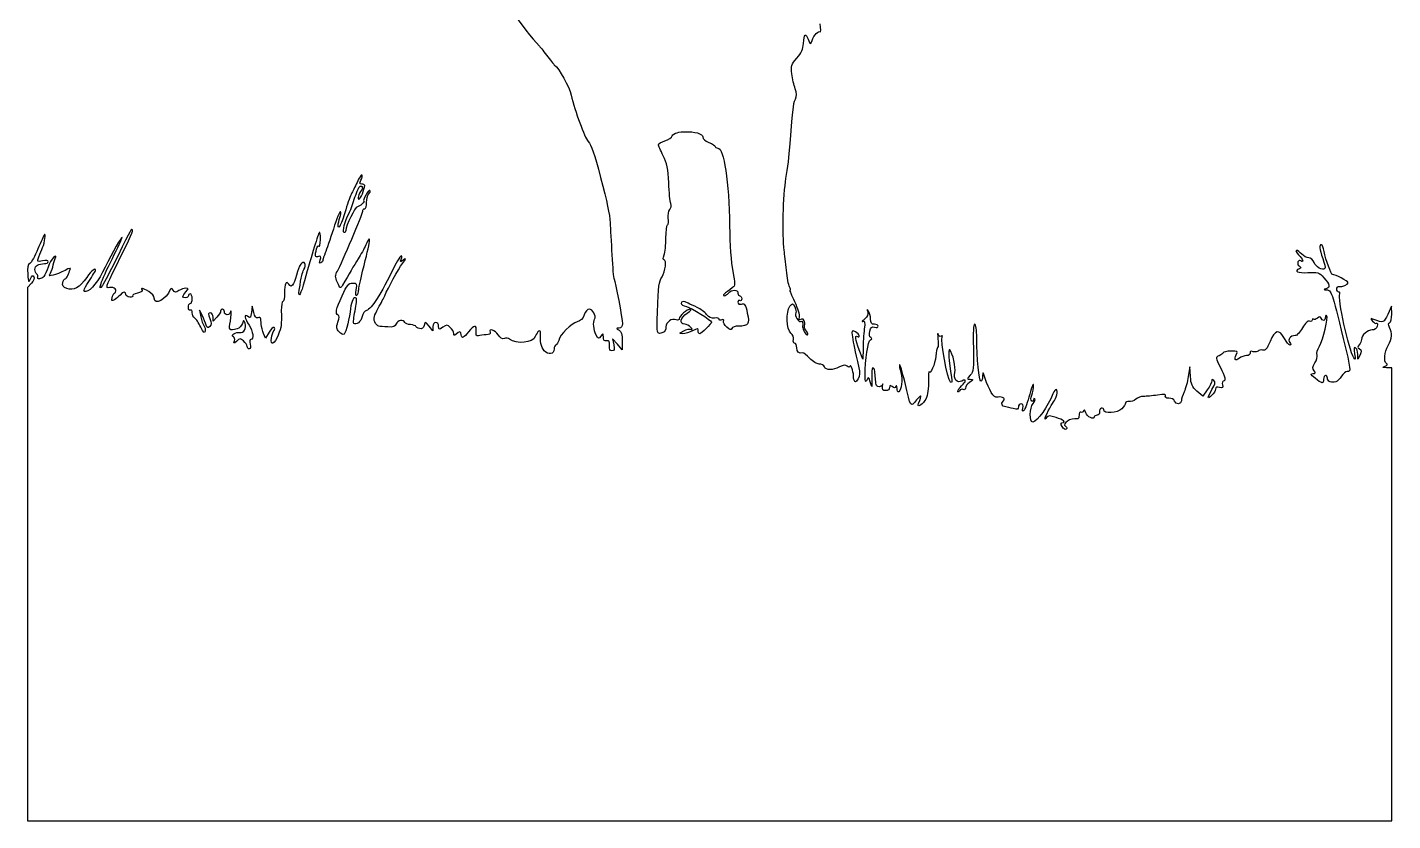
# Model space of a CAD drawing. Extents: x 4 to 208, y 2 to 244.
# Drawn here: x 4.4 to 207.7, y 1.8 to 119.9 of the extents above; entities that cross this region are included whole.
import ezdxf

# ---------------------------------------------------------------- set-up
doc = ezdxf.new("R2010")
doc.units = 0
doc.layers.add('Layer_1', color=7, linetype='CONTINUOUS')

msp = doc.modelspace()

# ---------------------------------------------------------------- linework, layer by layer
at = {"layer": 'Layer_1', "color": 7}
for points in [[(102.429578, 104.375064), (102.429578, 104.375064)], [(4.959835, 81.792325), (4.365625, 81.160082), (4.365625, 41.455494), (4.366176, 41.456597), (4.366176, 1.752009), (105.966175, 1.752009), (207.566175, 1.752009), (207.566175, 35.477564), (207.566175, 69.20312), (206.790064, 69.222966)], [(30.428187, 76.96313), (30.020285, 77.809797), (30.207701, 76.822019)], [(38.080157, 77.441584), (37.851402, 78.374241), (37.740607, 77.438827)], [(207.555702, 77.199048), (207.545782, 78.375342), (206.970864, 77.148339)], [(32.587847, 76.756975), (32.023403, 76.151188), (32.023403, 76.769102)], [(64.755118, 75.340352), (64.749053, 74.705352), (64.192878, 75.410908)], [(40.35502, 74.498647), (39.834673, 73.617253), (39.550247, 74.302412)], [(92.975134, 73.209905), (92.965764, 71.88313), (92.2343, 72.715466), (91.50339, 73.547798), (91.701276, 72.64491)], [(128.822317, 72.024241), (128.80082, 70.472019), (128.271103, 71.88313)], [(202.840607, 71.129619), (202.524761, 70.47312), (202.505468, 71.232695)], [(177.58668, 67.93312), (177.499035, 69.344231), (177.268629, 67.93312)], [(180.091952, 65.939375), (179.42829, 64.963174), (178.551307, 65.74259)]]:
    msp.add_lwpolyline(points, dxfattribs=at)
for points in [[(76.92099, 121.924105), (77.404465, 120.970961), (79.66883, 118.028244), (80.571687, 117.179797)], [(122.443655, 119.234727), (122.540429, 119.13797), (122.54659, 119.684107), (122.457436, 120.447953)], [(119.956021, 117.503359), (120.025871, 118.94326), (120.263418, 119.155911), (120.662677, 118.136155)], [(120.662677, 118.136155), (120.981617, 117.32147), (120.982246, 117.321441), (121.232634, 117.973547)], [(121.232634, 117.973547), (121.541695, 118.778481), (122.207012, 119.471362), (122.443655, 119.234727)], [(80.571687, 117.179797), (80.654265, 117.102186), (81.159802, 116.467186), (81.695064, 115.768686)], [(118.969897, 115.32661), (119.647736, 116.098618), (119.916708, 116.69271), (119.956021, 117.503359)], [(81.695064, 115.768686), (82.230327, 115.070186), (82.746683, 114.435186), (82.842695, 114.357575)], [(82.842695, 114.357575), (83.580678, 113.760934), (85.060118, 111.103191), (85.358992, 109.837058)], [(118.213076, 112.983945), (118.053141, 114.150878), (118.120801, 114.359547), (118.969897, 115.32661)], [(118.721849, 110.782392), (118.5388, 111.288625), (118.309652, 112.279381), (118.213076, 112.983945)], [(85.358992, 109.837058), (85.937999, 107.384335), (87.346861, 103.544575), (87.894033, 102.927575)], [(118.740592, 109.216939), (118.973679, 109.695498), (118.968766, 110.099527), (118.721849, 110.782392)], [(117.926996, 102.080908), (118.274044, 107.089396), (118.448717, 108.617793), (118.740592, 109.216939)], [(99.306394, 103.020731), (99.834855, 103.211829), (100.33668, 103.547501), (100.420952, 103.767076)], [(100.420952, 103.767076), (100.575082, 104.168763), (101.47331, 104.362409), (102.429578, 104.375064)], [(102.429578, 104.375064), (103.659068, 104.391337), (104.984268, 104.109115), (104.945327, 103.586276)], [(87.894033, 102.927575), (88.378242, 102.381593), (88.814616, 101.1191), (89.74832, 97.565352)], [(98.345625, 102.438094), (98.345625, 102.567293), (98.777933, 102.829632), (99.306394, 103.020731)], [(99.061654, 100.790512), (98.667926, 101.567492), (98.345625, 102.308893), (98.345625, 102.438094)], [(104.945327, 103.586276), (104.926305, 103.330879), (105.312808, 102.987282), (105.862549, 102.771579)], [(105.862549, 102.771579), (106.385112, 102.566545), (106.812292, 102.295905), (106.812292, 102.169653)], [(106.812292, 102.169653), (106.812292, 102.043403), (106.982427, 101.939797), (107.190424, 101.939797)], [(107.190424, 101.939797), (108.105671, 101.939797), (108.878203, 96.856055), (108.948251, 90.368686)], [(117.344912, 97.424241), (117.58991, 98.898852), (117.851699, 100.994352), (117.926996, 102.080908)], [(99.888477, 96.778215), (99.799634, 98.855142), (99.633605, 99.661857), (99.061654, 100.790512)], [(54.204306, 97.915373), (54.115998, 98.003677), (53.784407, 97.516466), (53.46733, 96.832785)], [(54.049964, 97.16627), (54.223336, 97.490008), (54.292613, 97.827068), (54.204306, 97.915373)], [(53.46733, 96.832785), (53.150254, 96.149102), (52.777452, 95.399297), (52.638853, 95.166464)], [(53.05447, 94.319797), (53.327746, 95.173519), (53.658841, 95.990626), (53.789792, 96.135499)], [(54.121073, 95.667518), (53.688906, 95.109737), (53.4635, 94.319797), (53.736325, 94.319797)], [(53.736325, 94.319797), (53.965658, 94.319797), (54.601731, 95.803084), (54.601731, 96.337796)], [(53.789792, 96.135499), (54.140227, 96.523334), (54.447745, 96.08911), (54.121073, 95.667518)], [(54.168477, 96.577575), (53.816744, 96.577575), (53.794242, 96.688395), (54.049964, 97.16627)], [(54.601731, 96.337796), (54.601731, 96.469856), (54.406786, 96.577575), (54.168477, 96.577575)], [(55.379496, 95.611294), (55.284867, 95.705917), (55.004315, 95.390791), (54.756073, 94.9107)], [(55.217438, 95.105278), (55.401108, 95.288959), (55.474097, 95.516673), (55.379496, 95.611294)], [(89.74832, 97.565352), (90.72495, 93.848173), (91.079794, 92.140313), (91.15447, 90.792019)], [(100.192197, 93.681489), (100.086448, 93.955104), (99.949663, 95.348438), (99.888477, 96.778215)], [(117.075368, 86.699797), (116.780304, 89.019836), (116.928494, 94.917877), (117.344912, 97.424241)], [(52.638853, 95.166464), (52.500256, 94.93363), (52.11631, 93.850882), (51.785574, 92.759856)], [(52.283871, 92.236754), (52.434465, 92.528894), (52.781223, 93.466075), (53.05447, 94.319797)], [(54.218637, 93.614241), (53.985803, 93.381408), (53.668134, 93.190908), (53.513081, 93.190908)], [(54.473297, 94.037575), (54.566007, 94.037575), (54.45147, 93.847075), (54.218637, 93.614241)], [(54.756073, 94.9107), (54.507802, 94.430609), (54.380618, 94.037575), (54.473297, 94.037575)], [(54.601731, 92.908686), (54.756953, 92.908686), (54.883953, 93.328006), (54.883953, 93.840239)], [(54.883953, 93.840239), (54.883953, 94.352473), (55.033768, 94.921599), (55.217438, 95.105278)], [(100.038408, 92.766471), (100.228823, 92.995907), (100.297945, 93.407872), (100.192197, 93.681489)], [(51.003951, 92.461098), (50.907882, 92.557153), (50.429733, 91.395105), (49.941206, 89.879205)], [(50.530455, 83.593699), (51.229548, 84.845182), (54.319509, 92.129019), (54.319509, 92.525592)], [(50.654481, 90.421049), (50.65211, 90.682585), (50.769365, 91.209081), (50.914653, 91.591281)], [(51.785574, 92.759856), (51.118231, 90.558545), (50.661818, 89.614932), (50.654481, 90.421049)], [(50.914653, 91.591281), (51.059969, 91.97348), (51.099991, 92.365044), (51.003951, 92.461098)], [(51.512171, 89.371535), (51.255941, 89.529893), (51.657761, 91.022169), (52.283871, 92.236754)], [(53.513081, 93.190908), (53.183389, 93.190908), (51.779509, 90.334839), (51.779509, 89.664231)], [(54.319509, 92.525592), (54.319509, 92.736482), (54.446509, 92.908686), (54.601731, 92.908686)], [(99.818472, 91.487652), (99.748933, 91.961573), (99.847993, 92.537039), (100.038408, 92.766471)], [(17.574948, 84.340594), (19.914599, 89.110663), (20.15047, 89.635876), (20.011871, 89.774475)], [(20.011871, 89.774475), (19.829075, 89.957271), (19.838849, 89.974895), (17.83016, 85.85313)], [(48.020772, 88.314306), (48.048034, 89.018698), (47.970005, 89.483112), (47.84769, 89.346731)], [(49.941206, 89.879205), (49.45268, 88.363305), (48.904629, 86.765795), (48.723019, 86.328827)], [(51.779509, 89.664231), (51.779509, 89.412624), (51.659096, 89.280736), (51.512171, 89.371535)], [(91.15447, 90.792019), (91.197481, 90.015908), (91.3144, 87.867965), (91.414645, 86.018493)], [(99.474514, 88.535895), (99.474514, 89.525575), (99.580539, 90.400645), (99.709882, 90.480581)], [(99.709882, 90.480581), (99.839168, 90.560521), (99.88804, 91.01373), (99.818472, 91.487652)], [(108.948251, 90.368686), (108.978138, 87.59973), (109.16819, 84.853968), (109.417335, 83.595352)], [(6.92161, 89.049627), (6.813576, 88.921442), (6.369501, 87.956956), (5.934935, 86.906502)], [(6.637183, 87.12313), (6.950196, 87.905501), (7.161189, 89.333831), (6.92161, 89.049627)], [(18.470121, 88.599835), (18.460582, 88.913887), (16.961839, 86.289279), (15.964297, 84.21161)], [(17.026489, 85.495391), (17.824077, 87.083599), (18.473791, 88.480599), (18.470121, 88.599835)], [(47.84769, 89.346731), (47.645337, 89.121162), (46.754528, 86.20704), (45.658264, 82.184241)], [(47.448061, 86.935715), (47.545089, 87.298077), (47.702196, 87.468121), (47.797531, 87.31385)], [(47.797531, 87.31385), (47.892866, 87.159579), (47.993396, 87.609913), (48.020772, 88.314306)], [(54.7693, 87.506775), (54.53277, 86.985524), (54.02024, 86.050686), (53.630491, 85.429797)], [(54.300769, 83.595352), (55.489715, 88.232041), (55.630163, 89.403822), (54.7693, 87.506775)], [(99.199457, 86.012981), (99.350841, 86.41114), (99.474514, 87.546218), (99.474514, 88.535895)], [(197.087022, 87.547564), (196.726793, 87.547564), (196.785535, 86.966807), (197.297034, 85.465625)], [(197.497127, 86.534432), (197.406675, 87.091727), (197.221924, 87.547564), (197.087022, 87.547564)], [(5.934935, 86.906502), (5.500369, 85.856048), (4.961526, 84.894153), (4.737695, 84.768889)], [(6.618993, 85.146471), (5.778705, 84.961912), (5.771988, 84.970215), (6.089826, 85.759424)], [(6.089826, 85.759424), (6.266921, 86.199177), (6.512977, 86.812686), (6.637183, 87.12313)], [(8.242873, 85.618863), (7.988901, 85.412418), (7.631409, 84.777418), (7.448021, 84.207752)], [(8.135386, 84.204444), (8.233741, 84.616884), (8.402304, 85.188384), (8.509662, 85.474444)], [(8.509662, 85.474444), (8.679362, 85.926745), (8.644419, 85.945281), (8.242873, 85.618863)], [(15.342526, 81.760908), (15.471304, 82.226575), (16.2289, 83.907183), (17.026489, 85.495391)], [(17.83016, 85.85313), (16.808939, 83.75763), (15.778792, 81.78913), (15.540963, 81.478686)], [(47.71981, 85.763832), (47.228828, 85.575421), (47.161549, 85.865698), (47.448061, 86.935715)], [(47.971716, 85.296402), (48.136279, 85.814917), (48.087743, 85.905022), (47.71981, 85.763832)], [(48.723019, 86.328827), (48.541381, 85.891862), (48.392842, 85.422987), (48.392842, 85.287032)], [(53.630491, 85.429797), (52.989678, 84.40894), (52.242108, 83.155633), (51.298297, 81.518372)], [(60.043328, 85.359241), (60.390941, 86.286762), (59.811158, 85.855642), (59.284306, 84.794797)], [(60.222474, 84.724241), (60.751387, 85.441828), (60.801208, 85.596223), (60.404375, 85.288686)], [(91.414645, 86.018493), (91.514919, 84.169017), (91.660187, 82.553219), (91.737657, 82.427878)], [(99.207173, 85.288686), (99.019862, 85.288686), (99.017368, 85.534044), (99.199457, 86.012981)], [(117.404444, 83.736464), (117.292402, 84.823019), (117.144456, 86.156519), (117.075368, 86.699797)], [(193.362461, 86.700898), (193.204248, 86.700898), (193.35069, 86.406904), (193.688231, 86.047708)], [(194.16062, 86.136453), (193.879668, 86.446898), (193.520703, 86.700898), (193.362461, 86.700898)], [(193.688231, 86.047708), (194.309935, 85.38594), (194.520769, 84.839024), (194.039355, 85.136548)], [(195.19911, 85.572009), (194.908873, 85.572009), (194.441572, 85.826009), (194.16062, 86.136453)], [(195.986245, 84.890707), (195.839856, 85.275771), (195.497306, 85.572009), (195.19911, 85.572009)], [(197.297034, 85.465625), (197.547337, 84.731063), (197.683572, 84.061818), (197.600203, 83.978447)], [(198.780908, 83.094298), (198.538451, 83.040374), (197.699085, 85.289786), (197.497127, 86.534432)], [(4.737695, 84.768889), (4.446414, 84.605815), (4.358273, 84.146403), (4.427361, 83.151073)], [(5.494514, 83.864344), (5.494514, 84.408437), (6.021629, 84.724241), (6.928776, 84.724241)], [(5.781697, 83.169262), (5.623935, 83.266758), (5.494514, 83.579667), (5.494514, 83.864344)], [(7.470069, 85.029064), (7.470069, 85.221099), (7.15561, 85.264336), (6.618993, 85.146471)], [(7.448021, 84.207752), (7.264633, 83.638084), (6.988527, 83.013269), (6.834518, 82.819241)], [(6.928776, 84.724241), (7.22652, 84.724241), (7.470069, 84.861506), (7.470069, 85.029064)], [(9.98747, 83.724887), (8.630235, 83.023037), (7.350363, 82.683298), (7.689453, 83.114691)], [(7.689453, 83.114691), (7.836435, 83.301655), (8.03706, 83.792002), (8.135386, 84.204444)], [(10.747044, 83.83072), (10.871899, 84.103431), (10.663081, 84.074258), (9.98747, 83.724887)], [(10.400881, 82.960352), (10.496696, 83.231991), (10.652302, 83.623792), (10.747044, 83.83072)], [(15.964297, 84.21161), (14.952333, 82.103912), (13.829406, 80.689683), (13.075929, 80.574691)], [(14.525625, 83.741975), (14.525625, 84.182835), (13.958896, 83.720399), (13.22145, 82.67813)], [(13.529579, 82.049192), (14.077457, 82.905658), (14.525625, 83.667378), (14.525625, 83.741975)], [(16.611424, 81.16339), (15.973037, 81.003161), (16.02885, 81.188384), (17.574948, 84.340594)], [(45.699604, 84.744084), (45.373327, 85.272032), (44.786163, 84.467876), (44.437873, 83.016024)], [(44.859002, 80.77313), (45.190613, 83.004204), (45.255121, 83.288868), (45.560147, 83.858832)], [(45.560147, 83.858832), (45.735294, 84.1861), (45.798212, 84.58453), (45.699604, 84.744084)], [(48.080303, 84.84661), (47.866943, 84.714747), (47.832467, 84.857693), (47.971716, 85.296402)], [(48.392842, 85.287032), (48.392842, 85.151074), (48.252149, 84.952819), (48.080303, 84.84661)], [(50.546993, 81.907531), (50.192607, 82.750032), (50.190406, 82.984993), (50.530455, 83.593699)], [(53.702148, 80.708086), (53.692947, 80.976669), (53.962469, 82.275964), (54.300769, 83.595352)], [(59.284306, 84.794797), (57.80072, 81.807531), (57.249187, 80.786011), (56.373339, 79.402258)], [(57.58546, 79.926464), (58.125182, 81.201323), (59.589676, 83.86573), (60.222474, 84.724241)], [(60.404375, 85.288686), (59.907805, 84.903864), (59.875067, 84.910285), (60.043328, 85.359241)], [(98.891327, 82.748686), (99.386684, 83.612847), (99.595088, 85.288686), (99.207173, 85.288686)], [(109.417335, 83.595352), (109.797912, 81.672756), (109.794624, 81.448657), (109.382608, 81.149059)], [(117.864709, 81.267019), (117.723542, 81.538658), (117.516515, 82.649908), (117.404444, 83.736464)], [(193.807842, 83.974589), (192.910827, 83.610612), (193.589938, 83.290829), (195.060203, 83.384786)], [(194.039355, 85.136548), (193.607442, 85.403491), (193.350205, 84.685362), (193.772014, 84.390203)], [(193.772014, 84.390203), (194.072806, 84.17973), (194.080666, 84.085287), (193.807842, 83.974589)], [(195.060203, 83.384786), (196.550675, 83.480034), (196.721055, 83.425965), (197.450826, 82.62466)], [(197.600203, 83.978447), (197.275591, 83.653846), (196.232173, 84.243851), (195.986245, 84.890707)], [(4.427361, 83.151073), (4.51437, 81.89767), (4.552917, 81.828353), (4.82148, 82.444414)], [(4.82148, 82.444414), (5.03103, 82.925142), (5.184071, 83.023463), (5.336866, 82.776245)], [(5.336866, 82.776245), (5.465757, 82.567688), (5.312415, 82.167633), (4.959835, 81.792325)], [(6.834518, 82.819241), (6.513208, 82.414388), (5.660046, 82.33188), (5.90572, 82.729393)], [(5.90572, 82.729393), (5.995016, 82.873891), (5.939459, 83.071765), (5.781697, 83.169262)], [(10.233312, 81.024483), (9.671718, 81.238001), (9.52777, 81.448192), (9.642409, 81.886584)], [(9.642409, 81.886584), (9.725806, 82.205549), (9.891056, 82.466464), (10.010069, 82.466464)], [(10.010069, 82.466464), (10.129083, 82.466464), (10.305067, 82.688714), (10.400881, 82.960352)], [(13.22145, 82.67813), (12.137236, 81.14576), (11.231645, 80.644922), (10.233312, 81.024483)], [(13.075929, 80.574691), (12.610968, 80.503738), (12.675603, 80.714222), (13.529579, 82.049192)], [(15.540963, 81.478686), (15.131487, 80.944199), (15.120869, 80.95918), (15.342526, 81.760908)], [(43.296307, 81.646255), (42.916294, 82.261096), (42.65724, 81.718614), (42.677842, 80.352001)], [(44.437873, 83.016024), (44.078294, 81.517124), (43.675021, 81.033458), (43.296307, 81.646255)], [(45.658264, 82.184241), (45.123876, 80.223263), (44.653939, 79.393518), (44.859002, 80.77313)], [(51.298297, 81.518372), (50.97202, 80.952381), (50.942189, 80.967649), (50.546993, 81.907531)], [(51.240422, 79.939141), (51.967257, 81.516004), (52.226868, 81.831464), (52.798706, 81.831464)], [(52.798706, 81.831464), (53.430828, 81.831464), (53.470308, 81.753167), (53.29866, 80.838174)], [(91.737657, 82.427878), (91.940264, 82.100049), (92.983953, 76.519917), (92.983953, 75.764236)], [(98.197348, 77.457019), (98.378112, 81.628176), (98.416065, 81.91959), (98.891327, 82.748686)], [(197.450826, 82.62466), (198.363278, 81.622783), (198.451103, 81.149691), (197.758953, 80.968812)], [(201.075064, 81.881073), (201.075064, 82.098457), (199.070299, 83.158659), (198.780908, 83.094298)], [(199.734509, 81.306705), (200.181633, 81.234609), (201.075064, 81.617361), (201.075064, 81.881073)], [(17.369896, 80.363575), (17.893926, 80.687445), (17.282746, 81.331877), (16.611424, 81.16339)], [(17.328555, 79.351546), (16.925824, 79.136013), (16.864894, 79.189533), (16.98625, 79.653611)], [(16.98625, 79.653611), (17.067361, 79.963782), (17.240187, 80.283413), (17.369896, 80.363575)], [(18.181836, 80.05214), (17.981571, 79.810834), (17.59771, 79.495601), (17.328555, 79.351546)], [(19.041181, 80.127657), (19.041181, 80.621698), (18.624078, 80.585015), (18.181836, 80.05214)], [(19.611688, 79.721409), (19.297885, 79.745045), (19.041181, 79.927858), (19.041181, 80.127657)], [(20.039982, 79.909375), (20.118441, 79.782446), (19.925491, 79.697759), (19.611688, 79.721409)], [(20.757665, 80.312312), (20.284237, 80.217627), (19.961553, 80.036304), (20.039982, 79.909375)], [(21.442274, 80.769823), (21.540262, 80.611262), (21.235665, 80.407912), (20.757665, 80.312312)], [(22.454857, 80.571384), (21.525443, 81.120396), (21.184352, 81.187122), (21.442274, 80.769823)], [(23.274514, 79.583606), (23.274514, 79.860584), (22.905679, 80.305084), (22.454857, 80.571384)], [(25.633164, 80.858017), (25.040751, 79.408885), (23.274514, 78.45457), (23.274514, 79.583606)], [(26.06697, 80.77313), (25.854993, 81.077188), (25.732563, 81.101228), (25.633164, 80.858017)], [(26.931276, 80.702575), (26.462477, 80.412027), (26.309992, 80.424473), (26.06697, 80.77313)], [(27.971419, 81.055352), (27.712424, 81.055352), (27.244345, 80.896602), (26.931276, 80.702575)], [(27.931181, 79.644241), (27.383359, 79.644241), (27.396186, 79.899528), (27.975278, 80.539414)], [(28.354514, 79.926464), (28.354514, 79.771241), (28.164014, 79.644241), (27.931181, 79.644241)], [(27.975278, 80.539414), (28.409928, 81.019821), (28.409736, 81.055352), (27.971419, 81.055352)], [(28.636736, 80.208686), (28.481514, 80.208686), (28.354514, 80.081686), (28.354514, 79.926464)], [(28.918958, 79.50313), (28.918958, 79.891186), (28.791958, 80.208686), (28.636736, 80.208686)], [(28.636736, 78.797575), (28.791958, 78.797575), (28.918958, 79.115075), (28.918958, 79.50313)], [(42.677842, 80.352001), (42.688425, 79.652234), (42.576648, 79.079797), (42.429244, 79.079797)], [(50.659439, 77.054632), (50.176162, 77.215725), (50.324441, 77.951884), (51.240422, 79.939141)], [(53.346615, 79.582505), (53.021975, 79.907154), (52.598159, 79.148738), (52.498845, 78.065008)], [(53.29866, 80.838174), (53.17166, 80.161253), (53.208789, 79.904541), (53.415517, 80.032297)], [(53.17188, 77.687425), (53.359135, 78.63859), (53.437604, 79.491528), (53.346615, 79.582505)], [(53.415517, 80.032297), (53.582339, 80.135404), (53.711461, 80.439504), (53.702148, 80.708086)], [(56.373339, 79.402258), (55.846881, 78.570496), (55.183216, 77.828638), (54.898284, 77.754123)], [(56.616425, 78.092019), (57.051019, 78.86813), (57.48688, 79.69363), (57.58546, 79.926464)], [(109.382608, 81.149059), (108.147575, 80.251019), (107.827871, 79.944046), (108.118673, 79.935833)], [(108.118673, 79.935833), (108.293679, 79.930897), (108.59461, 80.116964), (108.787847, 80.349797)], [(108.787847, 80.349797), (108.981085, 80.58263), (109.37779, 80.77313), (109.669241, 80.77313)], [(109.669241, 80.77313), (109.960664, 80.77313), (110.198958, 80.58263), (110.198958, 80.349797)], [(110.198958, 80.349797), (110.198958, 80.116964), (110.325958, 79.926464), (110.481181, 79.926464)], [(110.481181, 79.220908), (110.325958, 79.316841), (110.198958, 79.209142), (110.198958, 78.98168)], [(110.481181, 79.926464), (110.636403, 79.926464), (110.763403, 79.728592), (110.763403, 79.486592)], [(110.763403, 79.486592), (110.763403, 79.244592), (110.636403, 79.124975), (110.481181, 79.220908)], [(117.98267, 80.77313), (118.059152, 80.77313), (118.005877, 80.99538), (117.864709, 81.267019)], [(118.676098, 79.013099), (118.218249, 79.981234), (117.906188, 80.77313), (117.98267, 80.77313)], [(197.758953, 80.968812), (197.375582, 80.868623), (197.402871, 80.832182), (197.880221, 80.806754)], [(197.880221, 80.806754), (198.572033, 80.769927), (198.599089, 80.69051), (200.335885, 73.577564)], [(199.381731, 80.927469), (199.381731, 81.167107), (199.540481, 81.33799), (199.734509, 81.306705)], [(199.680491, 80.492009), (199.516097, 80.492009), (199.381731, 80.687831), (199.381731, 80.927469)], [(201.905746, 70.698567), (201.158958, 71.922545), (199.463934, 79.657492), (199.817191, 80.229079)], [(199.817191, 80.229079), (199.906599, 80.373743), (199.844858, 80.492009), (199.680491, 80.492009)], [(28.354514, 78.216592), (28.354514, 78.536197), (28.481514, 78.797575), (28.636736, 78.797575)], [(28.636736, 77.809797), (28.481514, 77.713864), (28.354514, 77.896987), (28.354514, 78.216592)], [(28.918958, 77.41733), (28.918958, 77.729222), (28.791958, 77.90573), (28.636736, 77.809797)], [(29.287171, 76.624684), (29.084761, 76.748813), (28.918958, 77.105438), (28.918958, 77.41733)], [(31.624874, 77.386464), (31.299274, 77.386464), (31.284172, 77.231636), (31.543845, 76.543655)], [(32.023403, 76.769102), (32.023403, 77.113112), (31.846983, 77.386464), (31.624874, 77.386464)], [(33.152292, 77.657109), (33.152292, 77.495396), (32.898292, 77.090198), (32.587847, 76.756975)], [(33.434514, 77.950908), (33.279292, 77.950908), (33.152292, 77.81882), (33.152292, 77.657109)], [(33.716736, 77.527575), (33.716736, 77.760408), (33.589736, 77.950908), (33.434514, 77.950908)], [(34.140069, 77.104241), (33.907236, 77.104241), (33.716736, 77.294741), (33.716736, 77.527575)], [(34.563403, 77.433868), (34.563403, 77.252775), (34.372903, 77.104241), (34.140069, 77.104241)], [(34.705064, 77.621831), (34.627312, 77.699564), (34.563403, 77.614959), (34.563403, 77.433868)], [(34.600334, 76.163315), (34.735632, 76.887562), (34.782788, 77.544096), (34.705064, 77.621831)], [(37.225221, 76.838004), (36.609553, 77.348965), (36.705639, 76.57878), (37.385625, 75.552019)], [(37.740607, 77.438827), (37.6488, 76.663972), (37.559796, 76.560329), (37.225221, 76.838004)], [(38.69421, 76.656654), (38.438828, 76.558655), (38.232077, 76.822843), (38.080157, 77.441584)], [(42.184506, 77.739241), (42.223171, 75.517523), (42.198377, 75.31574), (41.735815, 74.070352)], [(42.429244, 79.079797), (42.281811, 79.079797), (42.171806, 78.476547), (42.184506, 77.739241)], [(52.498845, 78.065008), (52.373934, 76.702018), (51.821458, 74.498184), (51.53091, 74.204848)], [(52.970687, 75.819357), (52.894148, 75.895879), (52.984767, 76.736257), (53.17188, 77.687425)], [(54.898284, 77.754123), (54.610813, 77.67895), (54.30973, 77.26918), (54.222495, 76.833043)], [(56.105998, 76.045908), (55.883155, 76.551828), (55.986897, 76.967753), (56.616425, 78.092019)], [(88.02026, 77.950908), (87.784802, 77.950908), (87.459188, 77.569197), (87.296515, 77.102588)], [(88.842675, 76.46373), (89.129241, 76.924003), (88.561336, 77.950908), (88.02026, 77.950908)], [(99.02803, 74.453447), (98.115323, 74.103214), (98.06064, 74.301969), (98.197348, 77.457019)], [(102.262562, 75.69313), (101.400542, 75.69313), (101.636167, 76.704976), (102.649514, 77.35394)], [(103.126314, 77.946497), (102.617101, 77.951992), (101.450069, 76.944286), (101.450069, 76.499007)], [(102.794483, 78.830645), (102.151496, 79.157735), (101.732292, 79.14685), (101.732292, 78.803086)], [(101.732292, 78.803086), (101.732292, 78.650822), (102.081542, 78.439573), (102.508403, 78.333452)], [(102.508403, 78.333452), (103.291711, 78.138713), (106.247847, 76.311163), (106.247847, 76.021654)], [(102.649514, 77.35394), (103.171794, 77.688413), (103.377238, 77.943675), (103.126314, 77.946497)], [(104.131181, 78.195645), (103.665514, 78.407783), (103.064005, 78.693533), (102.794483, 78.830645)], [(105.511975, 77.149992), (105.218182, 77.513099), (104.596847, 77.983507), (104.131181, 78.195645)], [(110.198958, 78.98168), (110.198958, 78.714472), (110.388679, 78.617782), (110.73474, 78.708277)], [(111.589123, 77.36276), (111.951694, 75.672124), (111.785521, 75.422541), (110.293215, 75.415316)], [(110.73474, 78.708277), (111.185082, 78.826048), (111.321209, 78.611974), (111.589123, 77.36276)], [(118.067006, 74.387852), (117.420548, 74.941347), (117.326534, 77.554826), (117.923688, 78.371484)], [(117.923688, 78.371484), (118.296645, 78.881539), (118.320896, 78.878203), (118.641924, 78.278328)], [(118.807286, 77.386464), (118.575582, 77.011557), (119.197707, 75.921671), (119.527173, 76.125283)], [(118.641924, 78.278328), (118.824635, 77.936704), (118.899263, 77.535271), (118.807286, 77.386464)], [(119.351338, 76.756975), (119.437895, 77.029644), (119.133947, 78.044964), (118.676098, 79.013099)], [(129.519053, 77.539149), (129.644671, 77.156492), (129.500667, 76.823391), (129.051623, 76.456564)], [(129.641975, 77.668686), (129.394043, 78.013347), (129.371282, 77.989254), (129.519053, 77.539149)], [(129.950656, 76.469241), (129.948285, 76.896102), (129.809446, 77.435852), (129.641975, 77.668686)], [(30.191162, 75.269797), (29.896268, 75.890686), (29.489552, 76.500554), (29.287171, 76.624684)], [(30.834432, 74.648575), (30.756679, 74.279378), (30.581278, 74.448465), (30.191162, 75.269797)], [(30.207701, 76.822019), (30.310881, 76.278741), (30.518402, 75.681813), (30.668516, 75.495242)], [(31.015782, 75.57572), (30.917061, 75.873315), (30.65261, 76.497464), (30.428187, 76.96313)], [(30.668516, 75.495242), (30.818771, 75.308673), (30.893218, 74.927673), (30.834432, 74.648575)], [(31.528964, 75.367911), (31.272649, 75.111583), (31.153845, 75.159668), (31.015782, 75.57572)], [(31.543845, 76.543655), (31.783762, 75.908167), (31.780367, 75.61929), (31.528964, 75.367911)], [(35.595828, 75.017891), (34.407193, 74.699017), (34.340972, 74.774994), (34.600334, 76.163315)], [(36.388477, 75.790144), (36.28747, 75.455245), (35.930741, 75.107734), (35.595828, 75.017891)], [(36.000972, 74.46502), (36.604674, 74.321637), (37.074661, 75.131124), (36.795826, 75.834241)], [(36.795826, 75.834241), (36.576652, 76.386813), (36.568281, 76.386245), (36.388477, 75.790144)], [(37.385625, 75.552019), (37.982017, 74.651504), (38.141506, 73.435352), (37.662886, 73.435352)], [(39.109275, 76.601533), (39.092652, 76.713076), (38.905934, 76.737903), (38.69421, 76.656654)], [(39.202981, 75.69313), (39.168211, 76.081186), (39.125926, 76.489987), (39.109275, 76.601533)], [(39.550247, 74.302412), (39.393952, 74.679354), (39.237751, 75.305075), (39.202981, 75.69313)], [(41.120108, 75.229558), (40.985827, 75.312548), (40.641448, 74.983564), (40.35502, 74.498647)], [(50.80937, 74.544949), (50.380025, 75.019353), (50.35281, 75.242585), (50.627469, 76.030473)], [(50.627469, 76.030473), (50.845175, 76.655031), (50.855527, 76.989267), (50.659439, 77.054632)], [(54.222495, 76.833043), (54.07859, 76.113432), (53.303963, 75.486069), (52.970687, 75.819357)], [(56.693043, 75.39437), (56.523935, 75.403531), (56.259809, 75.696658), (56.105998, 76.045908)], [(58.053992, 75.296806), (57.474702, 75.341171), (56.86215, 75.385198), (56.693043, 75.39437)], [(59.272178, 75.737227), (59.143626, 75.332261), (58.873173, 75.234065), (58.053992, 75.296806)], [(60.575252, 75.978107), (60.412805, 76.461215), (59.445181, 76.28234), (59.272178, 75.737227)], [(61.44562, 75.634149), (61.018759, 75.669342), (60.626983, 75.824222), (60.575252, 75.978107)], [(62.221731, 75.382243), (62.221731, 75.485508), (61.872481, 75.598955), (61.44562, 75.634149)], [(62.761924, 75.053169), (62.464857, 75.13085), (62.221731, 75.27898), (62.221731, 75.382243)], [(63.469131, 75.514534), (63.351503, 75.09102), (63.141739, 74.953838), (62.761924, 75.053169)], [(64.192878, 75.410908), (63.642121, 76.109343), (63.634685, 76.11067), (63.469131, 75.514534)], [(65.185064, 75.975352), (64.93606, 75.975352), (64.758787, 75.713859), (64.755118, 75.340352)], [(65.608398, 75.394923), (65.608398, 75.722727), (65.424135, 75.975352), (65.185064, 75.975352)], [(66.227412, 75.248297), (65.650212, 74.844022), (65.608398, 74.853762), (65.608398, 75.394923)], [(67.356301, 75.220738), (66.895517, 75.637744), (66.786974, 75.64023), (66.227412, 75.248297)], [(71.205437, 74.634797), (71.320048, 75.649487), (70.860356, 75.620681), (70.079306, 74.564241)], [(86.252513, 76.075121), (85.385639, 75.867546), (83.662703, 74.127641), (83.50305, 73.29865)], [(87.296515, 77.102588), (87.10037, 76.539898), (86.748575, 76.1939), (86.252513, 76.075121)], [(89.089066, 74.076965), (88.68436, 74.886093), (88.567054, 76.021067), (88.842675, 76.46373)], [(92.983953, 75.764236), (92.983953, 75.35036), (92.811685, 75.126005), (92.490064, 75.120417)], [(99.474514, 75.29019), (99.474514, 74.924202), (99.273563, 74.547652), (99.02803, 74.453447)], [(101.00634, 76.367816), (100.32339, 76.629879), (99.474514, 76.032607), (99.474514, 75.29019)], [(101.450069, 76.499007), (101.450069, 76.333224), (101.250406, 76.274152), (101.00634, 76.367816)], [(103.179784, 75.215777), (102.966734, 75.478407), (102.553984, 75.69313), (102.262562, 75.69313)], [(106.247847, 76.021654), (106.247847, 75.770741), (104.753481, 74.282019), (104.501597, 74.282019)], [(106.71142, 76.616965), (106.252018, 76.529143), (105.880896, 76.694076), (105.511975, 77.149992)], [(107.376736, 76.470342), (107.376736, 76.620656), (107.077321, 76.686908), (106.71142, 76.616965)], [(107.785738, 76.354035), (107.560807, 76.267723), (107.376736, 76.320039), (107.376736, 76.470342)], [(108.058037, 76.155049), (108.142676, 76.375577), (108.038948, 76.451199), (107.785738, 76.354035)], [(108.537045, 75.252158), (108.198435, 75.552809), (107.982882, 75.95913), (108.058037, 76.155049)], [(109.276224, 75.05813), (109.187776, 74.805301), (108.978243, 74.860397), (108.537045, 75.252158)], [(110.293215, 75.415316), (109.801668, 75.41294), (109.344071, 75.252158), (109.276224, 75.05813)], [(119.635764, 76.430656), (119.310616, 76.305885), (119.235542, 76.392104), (119.351338, 76.756975)], [(119.527173, 76.125283), (119.771691, 76.27641), (119.917738, 75.886046), (119.82483, 75.329326)], [(120.10099, 75.310586), (120.243513, 76.10459), (120.04318, 76.587001), (119.635764, 76.430656)], [(119.82483, 75.329326), (119.764745, 74.969222), (120.390147, 73.936709), (120.563459, 74.110039)], [(120.389825, 74.668971), (120.207032, 74.889217), (120.077284, 75.177832), (120.10099, 75.310586)], [(129.051623, 76.456564), (128.694809, 76.165076), (128.575796, 76.017164), (128.78704, 76.128037)], [(128.78704, 76.128037), (129.095706, 76.290058), (129.139154, 76.059743), (129.007526, 74.953398)], [(129.830491, 74.670075), (129.976287, 75.250961), (130.14511, 75.388649), (130.552582, 75.259324)], [(130.519509, 75.69313), (130.092958, 75.69313), (129.954043, 75.882719), (129.950656, 76.469241)], [(131.083953, 75.392166), (131.083953, 75.55785), (130.829953, 75.69313), (130.519509, 75.69313)], [(130.552582, 75.259324), (130.846658, 75.165984), (131.083953, 75.225544), (131.083953, 75.392166)], [(145.462955, 75.69313), (145.266811, 75.69313), (145.195042, 74.50837), (145.251289, 72.198423)], [(145.759509, 73.619457), (145.759509, 74.881753), (145.643549, 75.69313), (145.462955, 75.69313)], [(195.318174, 76.145676), (195.066686, 76.242182), (194.689891, 75.880915), (194.27858, 75.149079)], [(195.712842, 76.3149), (195.712842, 76.138694), (195.535146, 76.06241), (195.318174, 76.145676)], [(195.898603, 76.449395), (195.796467, 76.551532), (195.712842, 76.491122), (195.712842, 76.3149)], [(196.508799, 76.61421), (196.27526, 76.421526), (196.00074, 76.347262), (195.898603, 76.449395)], [(197.052297, 76.611453), (196.957668, 76.892631), (196.847155, 76.893345), (196.508799, 76.61421)], [(196.783853, 72.415605), (197.362891, 73.399536), (198.15039, 76.737601), (197.869748, 77.018251)], [(197.688398, 76.728863), (197.688398, 76.180494), (197.226033, 76.095204), (197.052297, 76.611453)], [(197.869748, 77.018251), (197.770123, 77.11789), (197.688398, 76.987565), (197.688398, 76.728863)], [(204.885064, 76.420733), (204.384148, 76.621263), (204.363907, 76.593047), (204.705368, 76.173238)], [(205.39053, 75.412562), (205.303239, 75.078797), (205.00557, 74.847564), (204.662924, 74.847564)], [(204.705368, 76.173238), (204.916978, 75.913052), (205.191301, 75.762534), (205.314463, 75.83865)], [(206.970864, 77.148339), (206.384632, 75.897295), (206.281584, 75.861637), (204.885064, 76.420733)], [(205.314463, 75.83865), (205.437624, 75.914765), (205.471753, 75.723221), (205.39053, 75.412562)], [(207.243714, 75.205303), (207.001626, 75.657689), (207.001626, 75.835119), (207.243714, 75.91582)], [(207.243714, 75.91582), (207.421206, 75.974983), (207.561347, 76.552291), (207.555702, 77.199048)], [(35.041857, 73.818997), (34.55683, 74.017456), (35.424505, 74.601935), (36.000972, 74.46502)], [(35.213284, 73.205494), (35.304216, 73.467105), (35.227164, 73.743175), (35.041857, 73.818997)], [(35.542361, 73.19447), (35.082903, 72.762879), (35.059699, 72.763545), (35.213284, 73.205494)], [(36.570378, 73.202186), (36.078691, 73.62316), (35.998206, 73.622677), (35.542361, 73.19447)], [(37.662886, 73.435352), (37.497052, 73.435352), (37.449955, 73.136663), (37.552091, 72.729797)], [(41.735815, 74.070352), (41.230553, 72.710005), (40.484069, 72.402459), (40.708351, 73.647019)], [(40.708351, 73.647019), (40.785257, 74.07388), (40.964398, 74.570896), (41.106327, 74.751103)], [(41.106327, 74.751103), (41.249301, 74.932716), (41.255434, 75.145924), (41.120108, 75.229558)], [(51.53091, 74.204848), (51.411982, 74.084766), (51.087218, 74.237916), (50.80937, 74.544949)], [(67.866175, 74.322809), (67.866175, 74.56263), (67.636689, 74.966987), (67.356301, 75.220738)], [(68.204622, 74.225795), (67.941196, 73.962388), (67.866175, 73.983671), (67.866175, 74.322809)], [(68.995064, 74.140908), (68.995064, 74.651219), (68.665547, 74.686723), (68.204622, 74.225795)], [(70.079306, 74.564241), (69.394776, 73.638375), (68.995064, 73.482303), (68.995064, 74.140908)], [(71.537822, 73.981605), (71.224724, 73.88997), (71.140103, 74.056388), (71.205437, 74.634797)], [(72.698681, 74.122716), (72.291575, 74.112731), (71.768962, 74.049231), (71.537822, 73.981605)], [(73.303364, 74.493686), (73.389555, 74.269028), (73.17002, 74.134287), (72.698681, 74.122716)], [(74.486824, 74.118858), (74.007751, 74.850005), (73.050267, 75.153256), (73.303364, 74.493686)], [(75.401842, 73.559375), (75.122326, 73.452125), (74.791003, 73.654617), (74.486824, 74.118858)], [(76.157006, 73.48), (75.982649, 73.616057), (75.642775, 73.651837), (75.401842, 73.559375)], [(80.005039, 73.868056), (79.642496, 72.914534), (77.197531, 72.668027), (76.157006, 73.48)], [(80.8032, 74.36911), (80.861253, 75.037816), (80.320761, 74.698483), (80.005039, 73.868056)], [(81.344493, 71.75635), (80.878178, 72.332222), (80.700781, 73.189091), (80.8032, 74.36911)], [(83.50305, 73.29865), (83.443022, 72.986938), (83.265679, 72.688894), (83.108933, 72.636641)], [(89.773675, 73.935854), (89.429167, 73.482232), (89.381674, 73.492003), (89.089066, 74.076965)], [(90.152361, 73.776003), (90.14412, 74.370044), (90.11333, 74.383077), (89.773675, 73.935854)], [(90.65562, 73.211559), (90.306567, 73.152952), (90.158852, 73.318493), (90.152361, 73.776003)], [(91.05856, 72.51813), (91.129764, 73.126934), (91.043026, 73.276611), (90.65562, 73.211559)], [(92.490064, 75.120417), (92.019684, 75.112244), (92.019684, 75.09783), (92.490064, 74.823863)], [(92.490064, 74.823863), (92.852014, 74.613049), (92.981625, 74.18205), (92.975134, 73.209905)], [(101.95829, 74.283673), (101.350609, 74.285301), (101.360653, 74.312567), (102.114835, 74.705903)], [(103.439956, 74.712518), (102.981994, 74.4757), (102.315244, 74.282826), (101.95829, 74.283673)], [(102.114835, 74.705903), (102.55784, 74.936952), (103.06584, 75.038485), (103.243724, 74.931901)], [(103.243724, 74.931901), (103.421581, 74.825319), (103.392805, 74.953146), (103.179784, 75.215777)], [(104.272292, 74.712518), (104.272292, 75.098477), (104.186321, 75.098477), (103.439956, 74.712518)], [(104.501597, 74.282019), (104.375416, 74.282019), (104.272292, 74.4757), (104.272292, 74.712518)], [(118.457266, 73.402829), (118.538236, 73.712382), (118.375249, 74.123915), (118.067006, 74.387852)], [(118.633105, 72.870908), (118.45982, 72.870908), (118.380812, 73.110405), (118.457266, 73.402829)], [(120.563459, 74.110039), (120.65061, 74.197192), (120.57262, 74.448728), (120.389825, 74.668971)], [(127.681301, 74.573061), (127.13379, 74.866084), (127.10933, 74.822661), (127.24474, 73.80687)], [(127.24474, 73.80687), (127.376595, 72.817929), (127.56664, 71.904712), (128.204406, 69.202019)], [(128.271103, 71.88313), (127.664721, 73.498232), (127.574379, 74.109079), (127.979509, 73.858686)], [(128.261731, 73.973339), (128.261731, 74.132261), (128.000523, 74.40222), (127.681301, 74.573061)], [(127.979509, 73.858686), (128.134731, 73.762753), (128.261731, 73.814416), (128.261731, 73.973339)], [(129.007526, 74.953398), (128.91744, 74.196297), (128.834171, 72.877964), (128.822317, 72.024241)], [(129.142575, 68.07313), (129.132725, 70.41109), (129.558556, 73.25633), (129.936875, 73.382436)], [(129.970499, 73.708202), (129.766735, 73.834138), (129.7132, 74.202785), (129.830491, 74.670075)], [(129.936875, 73.382436), (130.207611, 73.472685), (130.216004, 73.556471), (129.970499, 73.708202)], [(140.004823, 74.208156), (139.920466, 74.481694), (139.908966, 74.185262), (139.979465, 73.549452)], [(139.979465, 73.549452), (140.049936, 72.913642), (140.028639, 72.314284), (139.932063, 72.217716)], [(140.46233, 73.898925), (140.29486, 73.795426), (140.089038, 73.934615), (140.004823, 74.208156)], [(141.864622, 67.085352), (141.388203, 67.541503), (140.299482, 73.331029), (140.599033, 73.815689)], [(140.599033, 73.815689), (140.691291, 73.964976), (140.629773, 74.002419), (140.46233, 73.898925)], [(146.365296, 67.226464), (146.083638, 67.226464), (145.759509, 70.647632), (145.759509, 73.619457)], [(191.600777, 73.577564), (190.830254, 75.008341), (190.164452, 74.871172), (189.442217, 73.133284)], [(192.40555, 72.589786), (192.255775, 72.589786), (191.893357, 73.034286), (191.600777, 73.577564)], [(193.177253, 74.000898), (192.459703, 74.000898), (191.997779, 73.409047), (192.367518, 72.963511)], [(194.27858, 75.149079), (193.923686, 74.517663), (193.428064, 74.000898), (193.177253, 74.000898)], [(200.335885, 73.577564), (201.498894, 68.814466), (201.520309, 68.638675), (200.940568, 68.638675)], [(203.05062, 73.449131), (203.05062, 73.19379), (202.893329, 72.827166), (202.700599, 72.634437)], [(204.662924, 74.847564), (203.94529, 74.847564), (203.05062, 74.071642), (203.05062, 73.449131)], [(207.027639, 72.535216), (207.644069, 73.604008), (207.70436, 74.344627), (207.243714, 75.205303)], [(37.103403, 72.384735), (37.103403, 72.583072), (36.86372, 72.95102), (36.570378, 73.202186)], [(37.416492, 72.024241), (37.244452, 72.024241), (37.103403, 72.186398), (37.103403, 72.384735)], [(37.552091, 72.729797), (37.661198, 72.295062), (37.609249, 72.024241), (37.416492, 72.024241)], [(82.823953, 72.030854), (82.823953, 71.217935), (81.916671, 71.049765), (81.344493, 71.75635)], [(83.108933, 72.636641), (82.952158, 72.584388), (82.823953, 72.311755), (82.823953, 72.030854)], [(91.433938, 71.742019), (91.091772, 71.742019), (90.991927, 71.948205), (91.05856, 72.51813)], [(91.701276, 72.64491), (91.86186, 71.913791), (91.811269, 71.742019), (91.433938, 71.742019)], [(118.948398, 72.165352), (118.948398, 72.553408), (118.806445, 72.870908), (118.633105, 72.870908)], [(119.863966, 71.42562), (119.211779, 71.323656), (118.948398, 71.536417), (118.948398, 72.165352)], [(120.882063, 70.612577), (120.437365, 71.077902), (119.979367, 71.443654), (119.863966, 71.42562)], [(139.932063, 72.217716), (139.835486, 72.121145), (139.712491, 71.548612), (139.658107, 70.944961)], [(141.729023, 71.88313), (141.475051, 72.15178), (141.600662, 70.241074), (141.998567, 67.790908)], [(142.490802, 68.503629), (142.67817, 69.250163), (142.196072, 71.38912), (141.729023, 71.88313)], [(145.251289, 72.198423), (145.327037, 69.086966), (145.277363, 68.637837), (144.798742, 68.106201)], [(182.448398, 71.45759), (182.448398, 71.351534), (182.189738, 71.149477), (181.87348, 71.008351)], [(183.586659, 71.695165), (182.960803, 71.670642), (182.448398, 71.563646), (182.448398, 71.45759)], [(184.410175, 71.15277), (184.705521, 71.70463), (184.656563, 71.737089), (183.586659, 71.695165)], [(186.462899, 71.411842), (186.507744, 71.195764), (186.286264, 71.033994), (185.938143, 71.028745)], [(186.933086, 71.611932), (186.563686, 71.729181), (186.410518, 71.664095), (186.462899, 71.411842)], [(187.646358, 71.705088), (187.555539, 71.558123), (187.234387, 71.516309), (186.933086, 71.611932)], [(188.329313, 71.836826), (188.044495, 71.911313), (187.737205, 71.852052), (187.646358, 71.705088)], [(189.442217, 73.133284), (188.976889, 72.013602), (188.734274, 71.730928), (188.329313, 71.836826)], [(192.367518, 72.963511), (192.545092, 72.749547), (192.561535, 72.589786), (192.40555, 72.589786)], [(196.434383, 71.0982), (196.34187, 71.33924), (196.499178, 71.931881), (196.783853, 72.415605)], [(202.164817, 72.190707), (201.934468, 72.333071), (201.896421, 72.078064), (202.029771, 71.29002)], [(202.029771, 71.29002), (202.176075, 70.425337), (202.149529, 70.299008), (201.905746, 70.698567)], [(202.505468, 71.232695), (202.494969, 71.650396), (202.341545, 72.081499), (202.164817, 72.190707)], [(202.700599, 72.634437), (202.421538, 72.355359), (202.431938, 72.233111), (202.752966, 72.034715)], [(202.752966, 72.034715), (203.07103, 71.838133), (203.089809, 71.647562), (202.840607, 71.129619)], [(206.806602, 69.854658), (206.32976, 70.149366), (206.442762, 71.521194), (207.027639, 72.535216)], [(122.304198, 69.766464), (121.966886, 69.766464), (121.32676, 70.147252), (120.882063, 70.612577)], [(123.079758, 69.34313), (122.990407, 69.575964), (122.64151, 69.766464), (122.304198, 69.766464)], [(125.321548, 69.331553), (124.297759, 68.800394), (123.286035, 68.805579), (123.079758, 69.34313)], [(126.48296, 69.437937), (126.215611, 69.6598), (125.898552, 69.630895), (125.321548, 69.331553)], [(126.855031, 69.379509), (126.85266, 69.244084), (126.685144, 69.270122), (126.48296, 69.437937)], [(127.410656, 68.04998), (127.406818, 68.697454), (126.865755, 69.992083), (126.855031, 69.379509)], [(128.204406, 69.202019), (128.35483, 68.56455), (128.322482, 67.989618), (128.112904, 67.580895)], [(130.284691, 69.202019), (130.155434, 69.202019), (130.086552, 68.471769), (130.131453, 67.579241)], [(130.561952, 68.70813), (130.538499, 68.979769), (130.413893, 69.202019), (130.284691, 69.202019)], [(134.274388, 69.664488), (134.20451, 69.594616), (134.277413, 69.06581), (134.436445, 68.489848)], [(135.026798, 67.168585), (134.682656, 68.611207), (134.344266, 69.734358), (134.274388, 69.664488)], [(139.658107, 70.944961), (139.553741, 69.786197), (138.834938, 68.104028), (138.663714, 68.617729)], [(181.87348, 71.008351), (181.303335, 70.753951), (181.304605, 70.739873), (182.01349, 69.342577)], [(182.01349, 69.342577), (182.76375, 67.863704), (182.902394, 67.227564), (182.474856, 67.227564)], [(184.873194, 70.635731), (184.266022, 70.131812), (184.014133, 70.412775), (184.410175, 71.15277)], [(185.938143, 71.028745), (185.606701, 71.02373), (185.12759, 70.846861), (184.873194, 70.635731)], [(195.996168, 68.778133), (195.713635, 69.118543), (195.738804, 69.341392), (196.124601, 69.930175)], [(196.124601, 69.930175), (196.387604, 70.331549), (196.526867, 70.857156), (196.434383, 71.0982)], [(206.790064, 69.222966), (206.138695, 69.239611), (206.10164, 69.276774), (206.559658, 69.456129)], [(206.559658, 69.456129), (206.884778, 69.583448), (206.9846, 69.744651), (206.806602, 69.854658)], [(128.112904, 67.580895), (127.727219, 66.828705), (127.416583, 67.036268), (127.410656, 68.04998)], [(129.380147, 67.367575), (129.208979, 66.951294), (129.146526, 67.136497), (129.142575, 68.07313)], [(130.067513, 66.520908), (129.729665, 67.83174), (129.624325, 67.961432), (129.380147, 67.367575)], [(130.131453, 67.579241), (130.176355, 66.686714), (130.147523, 66.210464), (130.067513, 66.520908)], [(130.667785, 67.649797), (130.633213, 67.960241), (130.585377, 68.436491), (130.561952, 68.70813)], [(130.765903, 66.732575), (130.746288, 66.926602), (130.702358, 67.339352), (130.667785, 67.649797)], [(134.436445, 68.489848), (134.734529, 67.410264), (134.585117, 65.919329), (134.152019, 65.651641)], [(136.807773, 64.428493), (135.824369, 63.32523), (136.012685, 63.035684), (135.026798, 67.168585)], [(138.663714, 68.617729), (138.608314, 68.783944), (138.560703, 68.062547), (138.557881, 67.014797)], [(141.998567, 67.790908), (142.109368, 67.108692), (142.068217, 66.890436), (141.864622, 67.085352)], [(143.531497, 67.242449), (142.807766, 66.855121), (142.24747, 67.534154), (142.490802, 68.503629)], [(143.501731, 66.520908), (144.216741, 67.167993), (144.235416, 67.61917), (143.531497, 67.242449)], [(144.798742, 68.106201), (144.270055, 67.518945), (144.270055, 67.508364), (144.798742, 67.493801)], [(144.798742, 67.493801), (145.288737, 67.480308), (145.2799, 67.440004), (144.701175, 67.036294)], [(146.625468, 68.002575), (146.615082, 67.575714), (146.497743, 67.226464), (146.365296, 67.226464)], [(147.004704, 67.626093), (146.693695, 68.619572), (146.641837, 68.671498), (146.625468, 68.002575)], [(148.787335, 64.813243), (148.365893, 64.65153), (147.516429, 65.991558), (147.004704, 67.626093)], [(177.268629, 67.93312), (177.142024, 67.157009), (176.858879, 66.122029), (176.639141, 65.632899)], [(178.551307, 65.74259), (177.82687, 66.386328), (177.6589, 66.767833), (177.58668, 67.93312)], [(180.755064, 67.268907), (180.755064, 67.074405), (180.456809, 66.476311), (180.091952, 65.939375)], [(181.075872, 67.301981), (180.836435, 67.541429), (180.755064, 67.532951), (180.755064, 67.268907)], [(180.79365, 65.959218), (181.243822, 66.722192), (181.315337, 67.062529), (181.075872, 67.301981)], [(182.474856, 67.227564), (182.334281, 67.227564), (182.283427, 66.982341), (182.361857, 66.682412)], [(196.136175, 67.659717), (195.446142, 68.225327), (195.387454, 68.35367), (195.818125, 68.354799)], [(195.818125, 68.354799), (196.255033, 68.355959), (196.285671, 68.429297), (195.996168, 68.778133)], [(197.406175, 67.509786), (197.406175, 66.782305), (197.172919, 66.809898), (196.136175, 67.659717)], [(197.688398, 68.074231), (197.533175, 68.074231), (197.406175, 67.820231), (197.406175, 67.509786)], [(197.97062, 67.681214), (197.97062, 67.897441), (197.84362, 68.074231), (197.688398, 68.074231)], [(199.223534, 67.118976), (198.657763, 66.901871), (197.97062, 67.210329), (197.97062, 67.681214)], [(200.076813, 67.956824), (199.831082, 67.581801), (199.447054, 67.204749), (199.223534, 67.118976)], [(200.940568, 68.638675), (200.711291, 68.638675), (200.322516, 68.331846), (200.076813, 67.956824)], [(131.204671, 66.379797), (130.983211, 66.379797), (130.785658, 66.538547), (130.765903, 66.732575)], [(131.727773, 66.732575), (131.661422, 66.538547), (131.426131, 66.379797), (131.204671, 66.379797)], [(132.20733, 65.815352), (131.773329, 65.815352), (131.662972, 65.966728), (131.743207, 66.450352)], [(131.743207, 66.450352), (131.801232, 66.799602), (131.794123, 66.926602), (131.727773, 66.732575)], [(132.777286, 66.27341), (132.777286, 66.002232), (132.544812, 65.815352), (132.20733, 65.815352)], [(133.173061, 66.402948), (132.861036, 66.661915), (132.777286, 66.634319), (132.777286, 66.27341)], [(133.715455, 66.438776), (133.603131, 66.158834), (133.477071, 66.150647), (133.173061, 66.402948)], [(133.884128, 66.151592), (133.87188, 66.510003), (133.795889, 66.639283), (133.715455, 66.438776)], [(134.152019, 65.651641), (134.016835, 65.568103), (133.896264, 65.793195), (133.884128, 66.151592)], [(137.094406, 63.910352), (137.642877, 65.251839), (137.604063, 65.321811), (136.807773, 64.428493)], [(138.557881, 67.014797), (138.554353, 65.636528), (138.408746, 64.895223), (138.031471, 64.333686)], [(142.941698, 65.70125), (142.939327, 65.871232), (143.191286, 66.239959), (143.501731, 66.520908)], [(143.1925, 65.781175), (143.057005, 65.567251), (142.94452, 65.531296), (142.941698, 65.70125)], [(143.752536, 65.976307), (143.579957, 66.082987), (143.327995, 65.995072), (143.1925, 65.781175)], [(144.066175, 66.187973), (144.066175, 65.962212), (143.927144, 65.868385), (143.752536, 65.976307)], [(144.701175, 67.036294), (144.351925, 66.792668), (144.066175, 66.411036), (144.066175, 66.187973)], [(153.644092, 65.263035), (153.341014, 64.105472), (152.950003, 63.025972), (152.774825, 62.864146)], [(154.210743, 66.610203), (154.202192, 67.026958), (153.947142, 66.420612), (153.644092, 65.263035)], [(153.95498, 64.256515), (153.781215, 64.363929), (153.781215, 64.681429), (153.95498, 65.138459)], [(153.95498, 65.138459), (154.104275, 65.531143), (154.21921, 66.193446), (154.210743, 66.610203)], [(157.084779, 65.321464), (156.352525, 63.435457), (154.785105, 61.232713), (154.104357, 61.132778)], [(157.613945, 65.95591), (157.488413, 66.033493), (157.250443, 65.748127), (157.084779, 65.321464)], [(157.191162, 64.122019), (157.647036, 64.685927), (157.899131, 65.779634), (157.613945, 65.95591)], [(172.683619, 65.137909), (171.923058, 65.029451), (170.99357, 64.947542), (170.618215, 64.956008)], [(173.866528, 65.011129), (174.012521, 65.247349), (173.692845, 65.281814), (172.683619, 65.137909)], [(176.639141, 65.632899), (176.419431, 65.143779), (176.239509, 64.540529), (176.239509, 64.292343)], [(180.755064, 65.110898), (180.03108, 64.45569), (180.041584, 64.684533), (180.79365, 65.959218)], [(181.319509, 66.034185), (181.319509, 65.807306), (181.065509, 65.391822), (180.755064, 65.110898)], [(181.912065, 66.292153), (181.509927, 66.397314), (181.319509, 66.314217), (181.319509, 66.034185)], [(182.361857, 66.682412), (182.477088, 66.241765), (182.390714, 66.166982), (181.912065, 66.292153)], [(138.031471, 64.333686), (137.509332, 63.556587), (136.822993, 63.246509), (137.094406, 63.910352)], [(149.576674, 64.785682), (149.33989, 64.876529), (148.984891, 64.889048), (148.787335, 64.813243)], [(150.071667, 63.390556), (149.485576, 63.486765), (149.333238, 63.808575), (149.677549, 64.223441)], [(149.677549, 64.223441), (149.934597, 64.53318), (149.912406, 64.656847), (149.576674, 64.785682)], [(151.192286, 63.133138), (150.765425, 63.243684), (150.261207, 63.359426), (150.071667, 63.390556)], [(151.968398, 63.386147), (151.968398, 63.030375), (151.800588, 62.975545), (151.192286, 63.133138)], [(152.365273, 63.839797), (152.146945, 63.839797), (151.968398, 63.635826), (151.968398, 63.386147)], [(152.609463, 63.204797), (152.713151, 63.634875), (152.634089, 63.839797), (152.365273, 63.839797)], [(152.774825, 62.864146), (152.543121, 62.650109), (152.498098, 62.742856), (152.609463, 63.204797)], [(154.104357, 61.132778), (153.582726, 61.056239), (153.614227, 63.319481), (154.142942, 63.903737)], [(154.226175, 64.434558), (154.226175, 64.244255), (154.104275, 64.164256), (153.95498, 64.256515)], [(154.142942, 63.903737), (154.393781, 64.180964), (154.515018, 64.49188), (154.412487, 64.594408)], [(154.412487, 64.594408), (154.309956, 64.696942), (154.226175, 64.624804), (154.226175, 64.434558)], [(155.92392, 61.609578), (155.917062, 61.876758), (156.814763, 63.656381), (157.191162, 64.122019)], [(164.31562, 63.200386), (164.121592, 63.13254), (164.000468, 62.867764), (164.046075, 62.61224)], [(164.668398, 62.92974), (164.668398, 63.146374), (164.509648, 63.268232), (164.31562, 63.200386)], [(167.369905, 63.114949), (166.709928, 62.454803), (164.668398, 62.314919), (164.668398, 62.92974)], [(167.920568, 63.961615), (167.917097, 63.795302), (167.669202, 63.414302), (167.369905, 63.114949)], [(168.442019, 64.174936), (168.158668, 64.224042), (167.923955, 64.127929), (167.920568, 63.961615)], [(169.446332, 64.528264), (169.177205, 64.284706), (168.72537, 64.125829), (168.442019, 64.174936)], [(170.618215, 64.956008), (170.242831, 64.964472), (169.715459, 64.771822), (169.446332, 64.528264)], [(174.358213, 64.687564), (173.90962, 64.687564), (173.736847, 64.801297), (173.866528, 65.011129)], [(175.212595, 64.264231), (175.123244, 64.497064), (174.738817, 64.687564), (174.358213, 64.687564)], [(176.239509, 64.292343), (176.239509, 63.721295), (175.429455, 63.699109), (175.212595, 64.264231)], [(156.161492, 61.809118), (156.033112, 61.606567), (155.926742, 61.517009), (155.92392, 61.609578)], [(157.568745, 61.811875), (156.605407, 62.111567), (156.353149, 62.111293), (156.161492, 61.809118)], [(158.449589, 61.018675), (159.152153, 61.018675), (158.644181, 61.476256), (157.568745, 61.811875)], [(158.46392, 60.446515), (158.2577, 60.831946), (158.252851, 61.018675), (158.449589, 61.018675)], [(160.787842, 61.616744), (159.748361, 61.780884), (158.350915, 60.911976), (158.983714, 60.49502)], [(160.999509, 62.164102), (160.999509, 61.844514), (160.904259, 61.598399), (160.787842, 61.616744)], [(161.25748, 62.585782), (161.115522, 62.673525), (160.999509, 62.483719), (160.999509, 62.164102)], [(161.66207, 62.78091), (161.581637, 62.585923), (161.399437, 62.498039), (161.25748, 62.585782)], [(161.994452, 62.52625), (161.878769, 62.904541), (161.752918, 63.001185), (161.66207, 62.78091)], [(163.257286, 61.8918), (163.257286, 61.3873), (162.176739, 61.930112), (161.994452, 62.52625)], [(163.693297, 62.147564), (163.453665, 62.147564), (163.257286, 62.032516), (163.257286, 61.8918)], [(164.046075, 62.61224), (164.093658, 62.34571), (163.943233, 62.147564), (163.693297, 62.147564)], [(159.068603, 60.058459), (158.904604, 59.957113), (158.632378, 60.131724), (158.46392, 60.446515)], [(158.983714, 60.49502), (159.23667, 60.32834), (159.265595, 60.18021), (159.068603, 60.058459)]]:
    msp.add_open_spline(points, degree=3, dxfattribs=at)

doc.saveas('drawing.dxf')
